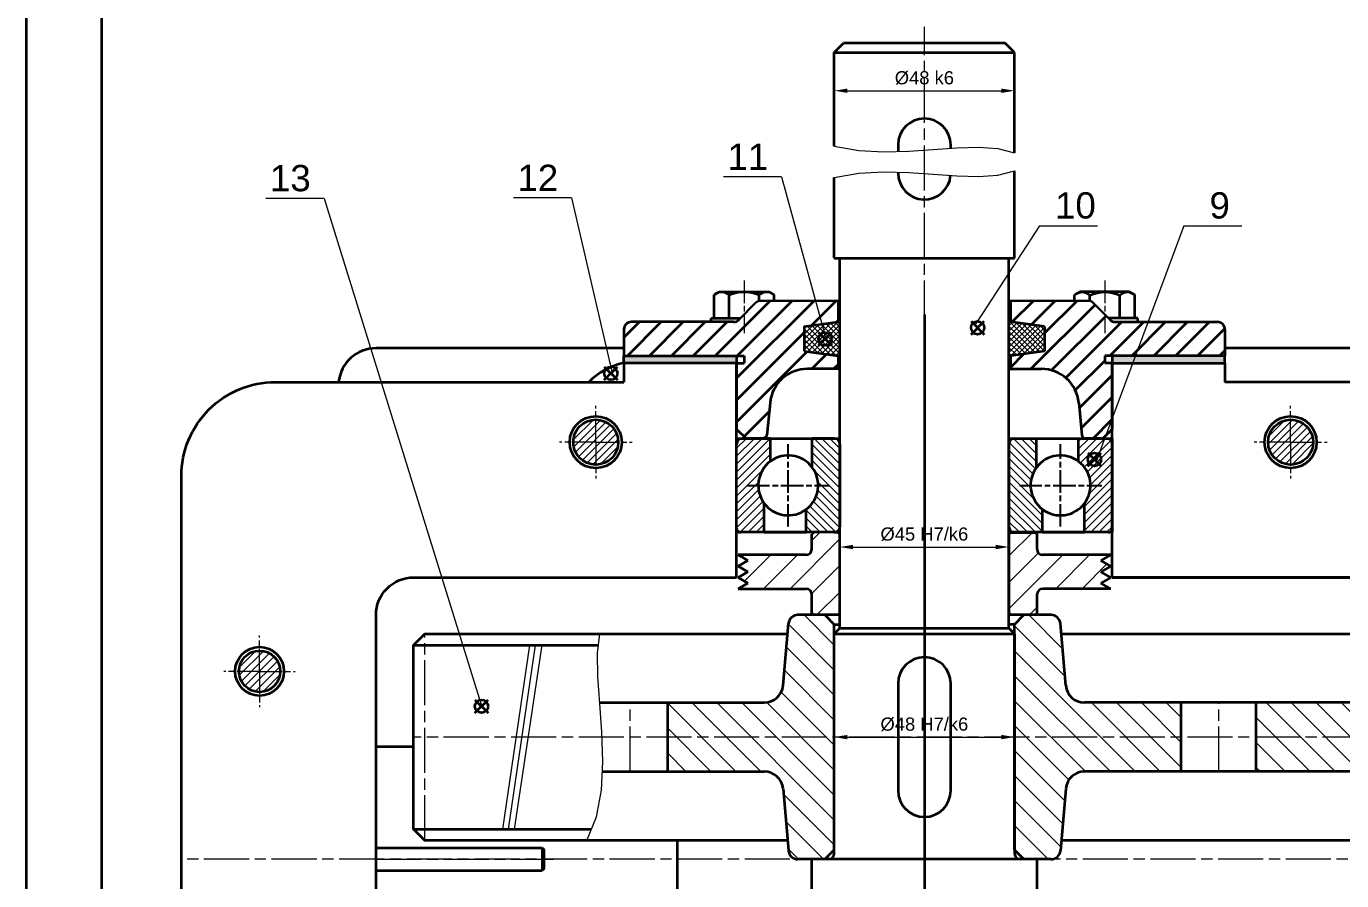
# Model space of a CAD drawing. Header units: millimetres. Extents: x 4028 to 8898, y 4975 to 5816.
# Drawn here: x 5296.8 to 5647.1, y 5160 to 5387.4 of the extents above; entities that cross this region are included whole.
import ezdxf

# ---------------------------------------------------------------- set-up
doc = ezdxf.new("R2010")
doc.units = ezdxf.units.MM
doc.linetypes.add('AM_ISO08W050', pattern=[18, 12, -1.5, 3, -1.5])
doc.linetypes.add('AM_ISO08W050x2', pattern=[9, 6, -0.75, 1.5, -0.75])
doc.layers.get('0').update_dxf_attribs({"lineweight": 35})
for name, color, linetype, lineweight in [('AM_0N', 7, 'Continuous', 35), ('AM_12', 7, 'Continuous', 35), ('AM_4', 3, 'Continuous', 13), ('AM_5', 3, 'Continuous', 13), ('AM_7', 4, 'AM_ISO08W050', 13), ('AM_7N', 4, 'AM_ISO08W050', 25), ('AM_8', 1, 'Continuous', 13), ('Dim', 2, 'Continuous', 9), ('net dam', 7, 'Continuous', 30)]:
    doc.layers.add(name, color=color, linetype=linetype, lineweight=lineweight)
doc.styles.get("Standard").update_dxf_attribs({"font": 'arial.ttf'})
doc.dimstyles.new('AM_ISO$0', dxfattribs={"dimtxt": 3.5, "dimasz": 3.5, "dimexe": 1, "dimexo": 1.25, "dimgap": 1.5, "dimtad": 1, "dimtoh": 1, "dimdsep": 46, "dimtxsty": 'Standard', "dimcen": 0, "dimclrd": 256, "dimclre": 256, "dimclrt": 2, "dimadec": 0, "dimazin": 2, "dimtp": 0.1, "dimtm": 0.1, "dimtfac": 0.71, "dimtmove": 1, "dimatfit": 3, "dimfxl": 1, "dimlwd": -1, "dimlwe": -1, "dimarcsym": 2})
pattern_1 = [(45, (-2106.6298, -1590.2821), (-1.0606602, 1.0606602), [])]
pattern_2 = [(135, (-2106.6298, -1590.2821), (-1.0606602, -1.0606602), [])]
pattern_3 = [(45, (-434.927, 115.7285), (-3.535534, 3.535534), [])]
pattern_4 = [(135, (0, 0), (-3.323402, -3.323402), [])]

# ---------------------------------------------------------------- blocks, each defined once
blk = doc.blocks.new('olan3')
at = {"layer": 'AM_8'}
h = blk.add_hatch(dxfattribs=at)
h.set_pattern_fill('_U', color=256, scale=1.5, angle=45, style=0, pattern_type=0)
h.set_pattern_definition(pattern_1)
edge = h.paths.add_edge_path()
edge.add_arc((-12.75, 11.5), 1, 90, 180)
edge.add_line((-13.75, 11.5), (-13.75, -11))
edge.add_arc((-12.25, -11), 1.5, 180, 270)
edge.add_line((-12.25, -12.5), (-4.785, -12.5))
edge.add_line((-4.785, -12.5), (-4.785, -6.38))
edge.add_arc((0, 0), 7.975, 143.1301, 233.1301, ccw=False)
edge.add_line((-6.38, 4.785), (-6.38, 12.5))
edge.add_line((-6.38, 12.5), (-12.75, 12.5))
h = blk.add_hatch(dxfattribs=at)
h.set_pattern_fill('_U', color=256, scale=1.5, angle=135, style=0, pattern_type=0)
h.set_pattern_definition(pattern_2)
edge = h.paths.add_edge_path()
edge.add_line((12.25, 12.5), (4.785, 12.5))
edge.add_line((4.785, 12.5), (4.785, 6.38))
edge.add_arc((0, 0), 7.975, -36.8699, 53.1301, ccw=False)
edge.add_line((6.38, -4.785), (6.38, -12.5))
edge.add_line((6.38, -12.5), (12.25, -12.5))
edge.add_arc((12.25, -11), 1.5, 270, 360)
edge.add_line((13.75, -11), (13.75, 11))
edge.add_arc((12.25, 11), 1.5, 0, 90)
h = blk.add_hatch(dxfattribs=at)
h.set_pattern_fill('_U', color=256, scale=1.5, angle=135, style=0, pattern_type=0)
h.set_pattern_definition(pattern_2)
edge = h.paths.add_edge_path()
edge.add_line((60.25, -12.5), (66.12, -12.5))
edge.add_line((66.12, -12.5), (66.12, -4.785))
edge.add_arc((72.5, 0), 7.975, 126.8699, 216.8699, ccw=False)
edge.add_line((67.715, 6.38), (67.715, 12.5))
edge.add_line((67.715, 12.5), (60.25, 12.5))
edge.add_arc((60.25, 11), 1.5, 90, 180)
edge.add_line((58.75, 11), (58.75, -11))
edge.add_arc((60.25, -11), 1.5, 180, 270)
h = blk.add_hatch(dxfattribs=at)
h.set_pattern_fill('_U', color=256, scale=1.5, angle=45, style=0, pattern_type=0)
h.set_pattern_definition(pattern_1)
edge = h.paths.add_edge_path()
edge.add_line((77.285, -6.38), (77.285, -12.5))
edge.add_line((77.285, -12.5), (84.75, -12.5))
edge.add_arc((84.75, -11), 1.5, 270, 360)
edge.add_line((86.25, -11), (86.25, 11.5))
edge.add_arc((85.25, 11.5), 1, 0, 90)
edge.add_line((85.25, 12.5), (78.88, 12.5))
edge.add_line((78.88, 12.5), (78.88, 4.785))
edge.add_arc((72.5, 0), 7.975, -53.1301, 36.8699, ccw=False)
at = {"layer": 'AM_0N'}
for p, q in [((-13.75, -11), (-13.75, 11.5)), ((-12.75, 12.5), (-6.38, 12.5)), ((4.785, 12.5), (-6.38, 12.5)), ((-6.38, 12.5), (-6.38, 4.785)), ((4.785, 12.5), (12.25, 12.5)), ((4.785, 12.5), (4.785, 6.38)), ((13.75, 12.5), (12.25, 12.5)), ((13.75, -11), (13.75, 11)), ((60.25, 12.5), (58.75, 12.5)), ((58.75, -11), (58.75, 11)), ((60.25, 12.5), (67.715, 12.5)), ((78.88, 12.5), (67.715, 12.5)), ((67.715, 12.5), (67.715, 6.38)), ((78.88, 12.5), (85.25, 12.5)), ((78.88, 12.5), (78.88, 4.785)), ((86.25, 11.5), (86.25, -11)), ((-4.785, -6.38), (-4.785, -12.5)), ((6.38, -4.785), (6.38, -12.5)), ((66.12, -4.785), (66.12, -12.5)), ((77.285, -12.5), (77.285, -6.38)), ((-4.785, -12.5), (-12.25, -12.5)), ((6.38, -12.5), (-4.785, -12.5)), ((12.25, -12.5), (6.38, -12.5)), ((13.75, -12.5), (12.25, -12.5)), ((60.25, -12.5), (58.75, -12.5)), ((60.25, -12.5), (66.12, -12.5)), ((77.285, -12.5), (66.12, -12.5)), ((77.285, -12.5), (84.75, -12.5))]:
    blk.add_line(p, q, dxfattribs=at)
for centre, radius, start, end in [((-12.75, 11.5), 1, 90, 180), ((12.25, 11), 1.5, 0, 90), ((60.25, 11), 1.5, 90, 180), ((85.25, 11.5), 1, 0, 90), ((0, 0), 7.975, 53.1301, 143.1301), ((72.5, 0), 7.975, 36.8699, 126.8699), ((0, 0), 7.975, 143.1301, 233.1301), ((0, 0), 7.975, 323.1301, 53.1301), ((72.5, 0), 7.975, 126.8699, 216.8699), ((72.5, 0), 7.975, 306.8699, 36.8699), ((0, 0), 7.975, 233.1301, 323.1301), ((72.5, 0), 7.975, 216.8699, 306.8699), ((-12.25, -11), 1.5, 180, 270), ((12.25, -11), 1.5, 270, 0), ((60.25, -11), 1.5, 180, 270), ((84.75, -11), 1.5, 270, 0)]:
    blk.add_arc(centre, radius, start, end, dxfattribs=at)
at = {"layer": 'AM_7N', "linetype": 'AM_ISO08W050x2'}
for p, q in [((0, 10.975), (0, -10.975)), ((72.5, 10.975), (72.5, -10.975)), ((10.975, 0), (-10.975, 0)), ((83.475, 0), (61.525, 0))]:
    blk.add_line(p, q, dxfattribs=at)
blk = doc.blocks.new('olan31')
h = blk.add_hatch()
h.set_pattern_fill('ANSI31', color=1, scale=1.3, angle=180, style=0)
h.set_pattern_definition([(225, (8079.136, 7635.1395), (2.9185832, -2.9185832), [])])
h.paths.add_polyline_path([(2483.66, 2326.46), (2492.35, 2326.46), (2503.98, 2326.46), (2503.98, 2325.46), (2503.18, 2325.46), (2503.18, 2320.8), (2520.18, 2320.8), (2520.18, 2326.46), (2511.18, 2327.71), (2511.18, 2334.21), (2520.18, 2335.46), (2520.18, 2338.96), (2512.03, 2338.96, -0.385314), (2502.08, 2347.96), (2501.27, 2356.56, 0.385314), (2500.28, 2357.46), (2495.68, 2357.46), (2494.89, 2356.66), (2493.18, 2352.08), (2493.18, 2337.46), (2495.18, 2337.46), (2495.18, 2335.46), (2487, 2335.46)])
h.paths.add_polyline_path([(2463.18, 2328.46, 0.414214), (2465.18, 2326.46), (2483.66, 2326.46), (2487, 2335.46), (2463.18, 2335.46)])
h.paths.add_polyline_path([(2499.18, 2320.86, 0.061347), (2499.67, 2320.8), (2503.18, 2320.8), (2503.18, 2325.46), (2499.18, 2325.46)])
h.paths.add_polyline_path([(2495.18, 2325.46), (2503.18, 2325.46), (2503.98, 2325.46), (2503.98, 2326.46), (2495.18, 2326.46)], flags=17)
h.paths.add_polyline_path([(2498.25, 2321.39, 0.135907), (2499.18, 2320.86), (2499.18, 2325.46), (2495.18, 2325.46), (2495.18, 2324.46)], flags=17)
h.paths.add_polyline_path([(2494.18, 2325.46), (2495.18, 2325.46), (2495.18, 2326.46), (2492.35, 2326.46, -0.198912), (2493.77, 2325.87)], flags=17)
h.paths.add_polyline_path([(2495.18, 2324.46), (2495.18, 2325.46), (2494.18, 2325.46)], flags=17)
h.paths.add_polyline_path([(2566.18, 2320.8), (2586.7, 2320.8, 0.198912), (2588.11, 2321.39), (2592.6, 2325.87, -0.198912), (2594.01, 2326.46), (2621.18, 2326.46, 0.414214), (2623.18, 2328.46), (2623.18, 2335.46), (2591.18, 2335.46), (2591.18, 2337.46), (2593.18, 2337.46), (2593.18, 2354.96), (2590.68, 2357.46), (2586.09, 2357.46, 0.388616), (2585.09, 2356.55), (2584.28, 2347.96, -0.385314), (2574.33, 2338.96), (2566.18, 2338.96), (2566.18, 2335.46), (2575.18, 2334.21), (2575.18, 2327.71), (2566.18, 2326.46)])
for p, q in [((2493.18, 2354.96), (2495.68, 2357.46)), ((2495.68, 2357.46), (2500.28, 2357.46)), ((2590.68, 2357.46), (2586.09, 2357.46)), ((2593.18, 2354.96), (2590.68, 2357.46)), ((2493.18, 2337.46), (2493.18, 2354.96)), ((2502.08, 2347.96), (2501.27, 2356.56)), ((2584.28, 2347.96), (2585.09, 2356.56)), ((2593.18, 2337.46), (2593.18, 2354.96)), ((2493.18, 2337.46), (2495.18, 2337.46)), ((2495.18, 2335.46), (2495.18, 2337.46)), ((2520.68, 2338.96), (2512.03, 2338.96)), ((2565.68, 2338.96), (2574.33, 2338.96)), ((2593.18, 2337.46), (2591.18, 2337.46)), ((2591.18, 2335.46), (2591.18, 2337.46)), ((2463.18, 2328.46), (2463.18, 2335.46)), ((2463.18, 2335.46), (2495.18, 2335.46)), ((2511.18, 2334.21), (2520.18, 2335.46)), ((2511.18, 2327.71), (2511.18, 2334.21)), ((2520.18, 2335.46), (2520.68, 2335.46)), ((2566.18, 2335.46), (2565.68, 2335.46)), ((2575.18, 2334.21), (2566.18, 2335.46)), ((2575.18, 2327.71), (2575.18, 2334.21)), ((2623.18, 2335.46), (2591.18, 2335.46)), ((2623.18, 2328.46), (2623.18, 2335.46)), ((2492.35, 2326.46), (2465.18, 2326.46)), ((2511.18, 2327.71), (2520.18, 2326.46)), ((2520.18, 2326.46), (2520.68, 2326.46)), ((2566.18, 2326.46), (2565.68, 2326.46)), ((2575.18, 2327.71), (2566.18, 2326.46)), ((2594.01, 2326.46), (2621.18, 2326.46))]:
    blk.add_line(p, q)
for centre, radius, start, end in [((2500.28, 2356.46), 1, 5.7106, 90), ((2586.09, 2356.46), 1, 90, 174.2894), ((2512.03, 2348.96), 10, 185.7106, 270), ((2574.33, 2348.96), 10, 270, 354.2894), ((2465.18, 2328.46), 2, 180, 270), ((2492.35, 2324.46), 2, 45, 90), ((2594.01, 2324.46), 2, 90, 135), ((2621.18, 2328.46), 2, 270, 0)]:
    blk.add_arc(centre, radius, start, end)
at = {"layer": 'net dam'}
for p, q in [((2520.18, 2335.46), (2520.18, 2338.96)), ((2566.18, 2335.46), (2566.18, 2338.96)), ((2493.77, 2325.87), (2498.25, 2321.39)), ((2520.18, 2320.8), (2520.18, 2326.46)), ((2566.18, 2320.8), (2566.18, 2326.46)), ((2592.6, 2325.87), (2588.11, 2321.39)), ((2499.67, 2320.8), (2520.68, 2320.8)), ((2586.7, 2320.8), (2565.68, 2320.8))]:
    blk.add_line(p, q, dxfattribs=at)
for centre, start, end in [((2499.67, 2322.8), 225, 270), ((2586.7, 2322.8), 270, 315)]:
    blk.add_arc(centre, 2, start, end, dxfattribs=at)
blk = doc.blocks.new('truc3')
for p, q in [((1278.48, 2434.62), (1278.48, 2533.12)), ((1278.48, 2533.12), (1323.48, 2533.12)), ((1323.48, 2434.62), (1323.48, 2533.12)), ((1300.98, 2518.12), (1300.98, 2258.12)), ((1278.48, 2434.62), (1276.98, 2433.12)), ((1278.48, 2434.62), (1323.48, 2434.62)), ((1323.48, 2434.62), (1324.98, 2433.12)), ((1276.98, 2374.62), (1276.98, 2433.12)), ((1276.98, 2433.12), (1324.98, 2433.12)), ((1324.98, 2433.12), (1324.98, 2374.62)), ((1270.98, 2363.12), (1270.98, 2373.12)), ((1330.98, 2373.12), (1270.98, 2373.12)), ((1330.98, 2363.12), (1330.98, 2373.12)), ((1270.98, 2363.12), (1330.98, 2363.12)), ((1278.48, 2318.12), (1278.48, 2363.12)), ((1278.48, 2363.12), (1323.48, 2363.12)), ((1323.48, 2318.12), (1323.48, 2363.12)), ((1273.48, 2308.12), (1273.48, 2318.12)), ((1273.48, 2318.12), (1328.48, 2318.12)), ((1278.48, 2318.12), (1323.48, 2318.12)), ((1328.48, 2308.12), (1328.48, 2318.12)), ((1273.48, 2308.12), (1328.48, 2308.12)), ((1278.48, 2263.12), (1278.48, 2308.12)), ((1278.48, 2308.12), (1323.48, 2308.12)), ((1323.48, 2263.12), (1323.48, 2308.12)), ((1278.48, 2262.62), (1278.48, 2263.12)), ((1278.48, 2262.62), (1323.48, 2262.62)), ((1278.48, 2262.62), (1279.98, 2261.12)), ((1323.48, 2262.62), (1321.98, 2261.12)), ((1323.48, 2262.62), (1323.48, 2263.12)), ((1279.98, 2261.12), (1321.98, 2261.12))]:
    blk.add_line(p, q)
for points in [[(1293.98, 2419.87), (1293.98, 2412.87)], [(1307.98, 2412.87), (1307.98, 2419.87)], [(1293.98, 2412.87), (1293.98, 2391.37)], [(1307.98, 2391.37), (1307.98, 2412.87)]]:
    blk.add_lwpolyline(points)
for centre, radius, start, end in [((1300.98, 2419.87), 7, 0, 180), ((1300.98, 2391.37), 7, 180, 0), ((1275.48, 2374.62), 1.5, 270, 0), ((1326.48, 2374.62), 1.5, 180, 270)]:
    blk.add_arc(centre, radius, start, end)
blk = doc.blocks.new('bac1')
at = {"layer": 'AM_8'}
h = blk.add_hatch(dxfattribs=at)
h.set_pattern_fill('_U', color=256, scale=5, angle=45, style=0, pattern_type=0)
h.set_pattern_definition(pattern_3)
edge = h.paths.add_edge_path()
edge.add_line((1188.64, 2575.85), (1185.44, 2575.85))
edge.add_line((1185.44, 2575.85), (1184.94, 2575.35))
edge.add_line((1184.94, 2575.35), (1184.94, 2571.35))
edge.add_arc((1183.44, 2571.35), 1.5, -90, 0, ccw=False)
edge.add_line((1183.44, 2569.85), (1165.34, 2569.85))
edge.add_line((1165.34, 2569.85), (1167.94, 2568.35))
edge.add_line((1167.94, 2568.35), (1165.34, 2566.85))
edge.add_line((1165.34, 2566.85), (1167.94, 2565.35))
edge.add_line((1167.94, 2565.35), (1165.34, 2563.85))
edge.add_line((1165.34, 2563.85), (1167.94, 2562.35))
edge.add_line((1167.94, 2562.35), (1165.34, 2560.85))
edge.add_line((1165.34, 2560.85), (1183.44, 2560.85))
edge.add_arc((1183.44, 2559.35), 1.5, 0, 90, ccw=False)
edge.add_line((1184.94, 2559.35), (1184.94, 2554.35))
edge.add_line((1184.94, 2554.35), (1185.43, 2553.85))
edge.add_line((1185.43, 2553.85), (1188.72, 2553.85))
edge.add_line((1188.72, 2553.85), (1192, 2553.86))
edge.add_line((1192, 2553.86), (1192.44, 2554.36))
edge.add_line((1192.44, 2554.36), (1192.44, 2575.85))
edge.add_line((1192.44, 2575.85), (1188.64, 2575.85))
h = blk.add_hatch(dxfattribs=at)
h.set_pattern_fill('_U', color=256, scale=5, angle=45, style=0, pattern_type=0)
h.set_pattern_definition(pattern_3)
edge = h.paths.add_edge_path()
edge.add_line((1238, 2553.85), (1241.25, 2553.85))
edge.add_line((1241.25, 2553.85), (1244.51, 2553.85))
edge.add_line((1244.51, 2553.85), (1244.94, 2554.35))
edge.add_line((1244.94, 2554.35), (1244.94, 2559.35))
edge.add_arc((1246.5, 2559.29), 1.56, 90.8951, 177.8385, ccw=False)
edge.add_line((1246.47, 2560.85), (1264.54, 2560.85))
edge.add_line((1264.54, 2560.85), (1261.94, 2562.35))
edge.add_line((1261.94, 2562.35), (1264.54, 2563.85))
edge.add_line((1264.54, 2563.85), (1261.94, 2565.35))
edge.add_line((1261.94, 2565.35), (1264.54, 2566.85))
edge.add_line((1264.54, 2566.85), (1261.94, 2568.35))
edge.add_line((1261.94, 2568.35), (1264.54, 2569.85))
edge.add_line((1264.54, 2569.85), (1246.42, 2569.85))
edge.add_arc((1246.42, 2571.35), 1.5, 180, 270, ccw=False)
edge.add_line((1244.92, 2571.35), (1244.92, 2575.35))
edge.add_line((1244.92, 2575.35), (1244.42, 2575.85))
edge.add_line((1244.42, 2575.85), (1241.15, 2575.85))
edge.add_line((1241.15, 2575.85), (1237.88, 2575.85))
edge.add_line((1237.88, 2575.85), (1237.44, 2575.35))
edge.add_line((1237.44, 2575.35), (1237.44, 2554.35))
edge.add_line((1237.44, 2554.35), (1238, 2553.85))
for p, q in [((1185.44, 2575.85), (1184.94, 2575.35)), ((1184.94, 2571.35), (1184.94, 2575.35)), ((1191.85, 2575.86), (1185.44, 2575.85)), ((1191.85, 2575.86), (1192.35, 2575.36)), ((1192.44, 2574.84), (1192.44, 2575.36)), ((1192.44, 2554.36), (1192.44, 2574.84)), ((1237.88, 2575.85), (1237.44, 2575.35)), ((1237.44, 2575.35), (1237.88, 2575.85)), ((1237.44, 2554.35), (1237.44, 2575.35)), ((1237.44, 2575.35), (1237.44, 2554.35)), ((1244.42, 2575.85), (1237.88, 2575.85)), ((1237.88, 2575.85), (1244.42, 2575.85)), ((1244.42, 2575.85), (1244.92, 2575.35)), ((1244.42, 2575.85), (1244.92, 2575.35)), ((1244.92, 2571.35), (1244.92, 2575.35)), ((1183.44, 2569.85), (1165.34, 2569.85)), ((1165.34, 2569.85), (1167.94, 2568.35)), ((1165.34, 2566.85), (1167.94, 2568.35)), ((1264.54, 2569.85), (1246.42, 2569.85)), ((1264.54, 2569.85), (1261.94, 2568.35)), ((1264.54, 2566.85), (1261.94, 2568.35)), ((1165.34, 2566.85), (1167.94, 2565.35)), ((1165.34, 2563.85), (1167.94, 2565.35)), ((1165.34, 2563.85), (1167.94, 2562.35)), ((1264.54, 2566.85), (1261.94, 2565.35)), ((1264.54, 2563.85), (1261.94, 2565.35)), ((1264.54, 2563.85), (1261.94, 2562.35)), ((1165.34, 2560.85), (1167.94, 2562.35)), ((1165.34, 2560.85), (1183.44, 2560.85)), ((1264.54, 2560.85), (1246.47, 2560.85)), ((1264.54, 2560.85), (1261.94, 2562.35)), ((1184.94, 2554.35), (1184.94, 2559.35)), ((1244.94, 2554.35), (1244.94, 2559.35)), ((1184.94, 2554.35), (1185.44, 2553.85)), ((1192, 2553.86), (1185.44, 2553.85)), ((1192.44, 2554.36), (1192, 2553.86)), ((1238, 2553.85), (1237.44, 2554.35)), ((1244.51, 2553.85), (1238, 2553.85)), ((1244.94, 2554.35), (1244.51, 2553.85))]:
    blk.add_line(p, q)
for centre, radius, start, end in [((1183.44, 2571.35), 1.5, 270, 0), ((1246.42, 2571.35), 1.5, 180, 270), ((1183.44, 2559.35), 1.5, 0, 90), ((1246.5, 2559.29), 1.56, 90.8951, 177.8385)]:
    blk.add_arc(centre, radius, start, end)
blk = doc.blocks.new('capnhanh12')
at = {"layer": 'AM_8'}
h = blk.add_hatch(dxfattribs=at)
h.set_pattern_fill('_U', color=256, scale=4.7, angle=135, style=0, pattern_type=0)
h.set_pattern_definition(pattern_4)
edge = h.paths.add_edge_path()
edge.add_arc((1616.16, 2375.62), 2.5, 185, 270)
edge.add_line((1616.16, 2373.12), (1623.37, 2373.12))
edge.add_line((1623.37, 2373.12), (1625.87, 2375.62))
edge.add_line((1625.87, 2375.62), (1625.87, 2435.62))
edge.add_line((1625.87, 2435.62), (1623.37, 2438.12))
edge.add_line((1623.37, 2438.12), (1613.87, 2438.12))
edge.add_line((1613.87, 2438.12), (1612.22, 2419.35))
edge.add_arc((1607.24, 2419.79), 5, 270, 355, ccw=False)
edge.add_line((1607.24, 2414.79), (1581.52, 2414.79))
edge.add_line((1581.52, 2414.79), (1581.52, 2396.46))
edge.add_line((1581.52, 2396.46), (1607.24, 2396.46))
edge.add_arc((1607.24, 2391.46), 5, 5, 90, ccw=False)
edge.add_line((1612.22, 2391.89), (1613.67, 2375.4))
h = blk.add_hatch(dxfattribs=at)
h.set_pattern_fill('_U', color=256, scale=4.7, angle=135, style=0, pattern_type=0)
h.set_pattern_definition(pattern_4)
edge = h.paths.add_edge_path()
edge.add_line((1687.51, 2419.35), (1685.87, 2438.12))
edge.add_line((1685.87, 2438.12), (1676.37, 2438.12))
edge.add_line((1676.37, 2438.12), (1673.87, 2435.62))
edge.add_line((1673.87, 2435.62), (1673.87, 2375.62))
edge.add_line((1673.87, 2375.62), (1676.37, 2373.12))
edge.add_line((1676.37, 2373.12), (1685.87, 2373.12))
edge.add_line((1685.87, 2373.12), (1687.51, 2391.89))
edge.add_arc((1692.49, 2391.46), 5, 450, 535, ccw=False)
edge.add_line((1692.49, 2396.46), (1718.21, 2396.46))
edge.add_line((1718.21, 2396.46), (1718.21, 2414.79))
edge.add_line((1718.21, 2414.79), (1692.49, 2414.79))
edge.add_arc((1692.49, 2419.79), 5, 185, 270, ccw=False)
h = blk.add_hatch(dxfattribs=at)
h.set_pattern_fill('_U', color=256, scale=4.7, angle=135, style=0, pattern_type=0)
h.set_pattern_definition(pattern_4)
edge = h.paths.add_edge_path()
edge.add_line((1768.91, 2391.89), (1770.12, 2378.12))
edge.add_line((1770.12, 2378.12), (1779.12, 2378.12))
edge.add_line((1779.12, 2378.12), (1779.12, 2433.12))
edge.add_line((1779.12, 2433.12), (1770.12, 2433.12))
edge.add_line((1770.12, 2433.12), (1768.91, 2419.35))
edge.add_arc((1763.93, 2419.79), 5, 270, 355, ccw=False)
edge.add_line((1763.93, 2414.79), (1738.21, 2414.79))
edge.add_line((1738.21, 2414.79), (1738.21, 2396.46))
edge.add_line((1738.21, 2396.46), (1763.93, 2396.46))
edge.add_arc((1763.93, 2391.46), 5, 365, 450, ccw=False)
for p, q in [((1627.37, 2438.12), (1616.16, 2438.12)), ((1625.87, 2435.62), (1623.37, 2438.12)), ((1683.58, 2438.12), (1672.37, 2438.12)), ((1673.87, 2435.62), (1676.37, 2438.12)), ((1612.22, 2419.35), (1613.67, 2435.84)), ((1625.87, 2375.61), (1625.87, 2435.62)), ((1625.87, 2435.62), (1627.37, 2435.62)), ((1673.87, 2435.62), (1672.37, 2435.62)), ((1673.87, 2375.62), (1673.87, 2435.62)), ((1687.51, 2419.35), (1686.07, 2435.84)), ((1513.87, 2430.12), (1563.09, 2430.12)), ((1563.43, 2414.79), (1607.24, 2414.79)), ((1581.52, 2396.46), (1581.52, 2414.79)), ((1763.93, 2414.79), (1692.49, 2414.79)), ((1718.21, 2396.46), (1718.21, 2414.79)), ((1738.21, 2396.46), (1738.21, 2414.79)), ((1564.15, 2396.46), (1607.24, 2396.46)), ((1763.93, 2396.46), (1692.49, 2396.46)), ((1612.22, 2391.89), (1613.67, 2375.4)), ((1687.51, 2391.89), (1686.07, 2375.4)), ((1513.87, 2381.12), (1561.22, 2381.12)), ((1625.87, 2375.62), (1623.37, 2373.12)), ((1673.87, 2375.62), (1676.37, 2373.12)), ((1683.58, 2373.12), (1616.16, 2373.12))]:
    blk.add_line(p, q)
for points in [[(1613.43, 2378.12), (1516.87, 2378.12), (1513.87, 2381.12), (1513.87, 2430.12), (1516.87, 2433.12), (1613.43, 2433.12)], [(1686.3, 2433.12), (1779.87, 2433.12)], [(1779.87, 2378.12), (1686.3, 2378.12)]]:
    blk.add_lwpolyline(points)
for centre, radius, start, end in [((1616.16, 2435.62), 2.5, 90, 175), ((1683.58, 2435.62), 2.5, 5, 90), ((1607.24, 2419.79), 5, 270, 355), ((1692.49, 2419.79), 5, 185, 270), ((1607.24, 2391.46), 5, 5, 90), ((1692.49, 2391.46), 5, 90, 175), ((1616.16, 2375.62), 2.5, 185, 270), ((1683.58, 2375.62), 2.5, 270, 355)]:
    blk.add_arc(centre, radius, start, end)
at = {"layer": 'AM_4'}
for p, q in [((1544.76, 2430.12), (1537.54, 2381.12)), ((1546.28, 2430.12), (1539.07, 2381.12)), ((1547.98, 2430.12), (1540.65, 2381.12))]:
    blk.add_line(p, q, dxfattribs=at)
blk.add_lwpolyline([(1559.96, 2378.12), (1562.59, 2384.39), (1563.92, 2391.5), (1564.28, 2399.12), (1564.01, 2406.92), (1563.45, 2414.56), (1562.94, 2421.69), (1562.83, 2427.99), (1563.45, 2433.12)], dxfattribs=at)
at = {"layer": 'AM_7'}
for p, q in [((1649.87, 2373.12), (1649.87, 2438.12)), ((1516.87, 2378.12), (1516.87, 2433.12)), ((1571.52, 2396.46), (1571.52, 2414.79)), ((1728.21, 2396.46), (1728.21, 2414.79)), ((1785.87, 2405.62), (1513.87, 2405.62))]:
    blk.add_line(p, q, dxfattribs=at)
blk = doc.blocks.new('daubulong10123214')
for p, q in [((1543.84, 2565.53), (1542.43, 2564.71)), ((1542.43, 2558.53), (1542.43, 2564.71)), ((1543.84, 2565.53), (1557.02, 2565.53)), ((1543.84, 2565.53), (1557.02, 2565.53)), ((1546.43, 2558.53), (1546.43, 2564.67)), ((1554.43, 2563.12), (1554.43, 2564.67)), ((1557.02, 2565.53), (1558.43, 2564.71)), ((1558.43, 2563.18), (1558.43, 2564.71)), ((1558.43, 2563.18), (1558.43, 2564.71)), ((1541.63, 2558.53), (1549.43, 2558.53)), ((1541.63, 2557.53), (1541.63, 2558.53)), ((1547.6, 2557.53), (1541.63, 2557.53)), ((1542.43, 2558.53), (1549.43, 2558.53))]:
    blk.add_line(p, q)
for centre, radius, start, end in [((1544.43, 2562.76), 2.76, 43.5679, 136.4321), ((1550.43, 2555.77), 9.75, 65.7907, 114.2093), ((1556.43, 2562.76), 2.76, 43.5679, 136.4321)]:
    blk.add_arc(centre, radius, start, end)
at = {"layer": 'AM_7', "linetype": 'AM_ISO08W050x2'}
blk.add_line((1550.43, 2568.53), (1550.43, 2554.53), dxfattribs=at)
blk = doc.blocks.new('*S79')
at = {"layer": 'AM_12', "color": 4}
for p, q in [((1693.41, 2587.77), (1696.91, 2591.27)), ((1693.41, 2591.27), (1696.91, 2587.77))]:
    blk.add_line(p, q, dxfattribs=at)
blk.add_circle((1695.16, 2589.52), 1.75, dxfattribs=at)
blk = doc.blocks.new('*S80')
at = {"layer": 'AM_12', "color": 4}
for p, q in [((1662.29, 2622.82), (1665.79, 2626.32)), ((1662.29, 2626.32), (1665.79, 2622.82))]:
    blk.add_line(p, q, dxfattribs=at)
blk.add_circle((1664.04, 2624.57), 1.75, dxfattribs=at)
blk = doc.blocks.new('*S81')
at = {"layer": 'AM_12', "color": 4}
for p, q in [((1621.7, 2614.34), (1625.2, 2617.84)), ((1621.7, 2617.84), (1625.2, 2614.34))]:
    blk.add_line(p, q, dxfattribs=at)
blk.add_circle((1623.45, 2616.09), 1.75, dxfattribs=at)
blk = doc.blocks.new('*S82')
at = {"layer": 'AM_12', "color": 4}
for p, q in [((1564.65, 2610.7), (1568.15, 2614.2)), ((1564.65, 2614.2), (1568.15, 2610.7))]:
    blk.add_line(p, q, dxfattribs=at)
blk.add_circle((1566.4, 2612.45), 1.75, dxfattribs=at)
blk = doc.blocks.new('*S83')
at = {"layer": 'AM_12', "color": 4}
for p, q in [((1530.2, 2522.08), (1533.7, 2525.58)), ((1530.2, 2525.58), (1533.7, 2522.08))]:
    blk.add_line(p, q, dxfattribs=at)
blk.add_circle((1531.95, 2523.83), 1.75, dxfattribs=at)
blk = doc.blocks.new('*S115')
at = {"layer": 'AM_5'}
for q in [(1696.95, 2592.64), (1734.39, 2651.72)]:
    blk.add_line((1718.9, 2651.72), q, dxfattribs=at)
at = {"layer": 'AM_5', "linetype": 'Continuous'}
blk.add_line((1696.95, 2592.64), (1695.73, 2589.36), dxfattribs=at)
at = {"layer": 'AM_5', "color": 30, "insert": (1728.48, 2653.55), "char_height": 7, "attachment_point": 8}
blk.add_mtext('9', dxfattribs=at)
blk = doc.blocks.new('*S116')
at = {"layer": 'AM_5'}
for q in [(1665.32, 2628.36), (1695.97, 2651.72)]:
    blk.add_line((1680.49, 2651.72), q, dxfattribs=at)
at = {"layer": 'AM_5', "linetype": 'Continuous'}
blk.add_line((1665.32, 2628.36), (1663.42, 2625.42), dxfattribs=at)
at = {"layer": 'AM_5', "color": 30, "insert": (1690.07, 2653.55), "char_height": 7, "attachment_point": 8}
blk.add_mtext('10', dxfattribs=at)
blk = doc.blocks.new('*S117')
at = {"layer": 'AM_5'}
for q in [(1596.34, 2659.28), (1622.83, 2619.2)]:
    blk.add_line((1611.82, 2659.28), q, dxfattribs=at)
at = {"layer": 'AM_5', "linetype": 'Continuous'}
blk.add_line((1622.83, 2619.2), (1623.75, 2615.83), dxfattribs=at)
at = {"layer": 'AM_5', "color": 30, "insert": (1602.86, 2661.12), "char_height": 7, "attachment_point": 8}
blk.add_mtext('11', dxfattribs=at)
blk = doc.blocks.new('*S118')
at = {"layer": 'AM_5'}
for q in [(1540.43, 2659.14), (1565.95, 2615.96)]:
    blk.add_line((1555.91, 2659.14), q, dxfattribs=at)
at = {"layer": 'AM_5', "linetype": 'Continuous'}
blk.add_line((1565.95, 2615.96), (1566.75, 2612.55), dxfattribs=at)
at = {"layer": 'AM_5', "color": 30, "insert": (1546.94, 2660.97), "char_height": 7, "attachment_point": 8}
blk.add_mtext('12', dxfattribs=at)
blk = doc.blocks.new('*S119')
at = {"layer": 'AM_5'}
for q in [(1474.54, 2658.98), (1530.91, 2527.4)]:
    blk.add_line((1490.02, 2658.98), q, dxfattribs=at)
at = {"layer": 'AM_5', "linetype": 'Continuous'}
blk.add_line((1530.91, 2527.4), (1531.95, 2524.06), dxfattribs=at)
at = {"layer": 'AM_5', "color": 30, "insert": (1481.06, 2660.81), "char_height": 7, "attachment_point": 8}
blk.add_mtext('13', dxfattribs=at)
blk = doc.blocks.new('*D153')
at = {"layer": 'Defpoints', "color": 0, "transparency": 16777216}
for p in [(5511.95, 5380.41), (5559.95, 5380.41), (5559.95, 5370.22)]:
    blk.add_point(p, dxfattribs=at)
at = {"layer": 'Dim', "linetype": 'ByBlock', "transparency": 16777216}
for p, q in [((5511.95, 5379.16), (5511.95, 5369.22)), ((5559.95, 5379.16), (5559.95, 5369.22)), ((5515.45, 5370.22), (5556.45, 5370.22))]:
    blk.add_line(p, q, dxfattribs=at)
at = {"layer": 'Dim', "transparency": 16777216}
for points in [[(5515.45, 5370.8), (5515.45, 5369.64), (5511.95, 5370.22)], [(5556.45, 5370.8), (5556.45, 5369.64), (5559.95, 5370.22)]]:
    blk.add_solid(points, dxfattribs=at)
at = {"layer": 'Dim', "color": 2, "transparency": 16777216, "insert": (5535.95, 5373.61), "char_height": 3.5, "attachment_point": 5}
blk.add_mtext('%%c48{}{\\C2; k6}', dxfattribs=at)
blk = doc.blocks.new('*D155')
at = {"layer": 'Defpoints', "color": 0, "transparency": 16777216}
for p in [(5511.95, 5198.18), (5559.95, 5198.18), (5559.95, 5198.18)]:
    blk.add_point(p, dxfattribs=at)
at = {"layer": 'Dim', "linetype": 'ByBlock', "transparency": 16777216}
for p, q in [((5511.95, 5199.43), (5511.95, 5199.18)), ((5515.45, 5198.18), (5556.45, 5198.18)), ((5559.95, 5199.43), (5559.95, 5199.18))]:
    blk.add_line(p, q, dxfattribs=at)
at = {"layer": 'Dim', "transparency": 16777216}
for points in [[(5515.45, 5198.76), (5515.45, 5197.6), (5511.95, 5198.18)], [(5556.45, 5198.76), (5556.45, 5197.6), (5559.95, 5198.18)]]:
    blk.add_solid(points, dxfattribs=at)
at = {"layer": 'Dim', "color": 2, "transparency": 16777216, "insert": (5535.95, 5201.57), "char_height": 3.5, "attachment_point": 5}
blk.add_mtext('%%c48{}{\\C2; H7/k6}', dxfattribs=at)
blk = doc.blocks.new('*D167')
at = {"layer": 'Defpoints', "color": 0, "transparency": 16777216}
for p in [(5558.45, 5248.77), (5513.45, 5241.43), (5558.45, 5241.68)]:
    blk.add_point(p, dxfattribs=at)
at = {"layer": 'Dim', "linetype": 'ByBlock', "transparency": 16777216}
for p, q in [((5513.45, 5242.68), (5513.45, 5249.77)), ((5558.45, 5242.93), (5558.45, 5249.77)), ((5516.95, 5248.77), (5554.95, 5248.77))]:
    blk.add_line(p, q, dxfattribs=at)
at = {"layer": 'Dim', "transparency": 16777216}
for points in [[(5516.95, 5249.36), (5516.95, 5248.19), (5513.45, 5248.77)], [(5554.95, 5249.36), (5554.95, 5248.19), (5558.45, 5248.77)]]:
    blk.add_solid(points, dxfattribs=at)
at = {"layer": 'Dim', "color": 2, "transparency": 16777216, "insert": (5535.95, 5252.16), "char_height": 3.5, "attachment_point": 5}
blk.add_mtext('%%c45{}{\\C2; H7/k6}', dxfattribs=at)

msp = doc.modelspace()

# ---------------------------------------------------------------- hatches: boundary and pattern name
for points in [[(5485.954, 5299.681), (5455.954, 5299.681), (5455.954, 5297.681), (5485.954, 5297.681)], [(5615.954, 5299.681), (5585.954, 5299.681), (5585.954, 5297.681), (5615.954, 5297.681)]]:
    msp.add_hatch(color=1).paths.add_polyline_path(points)
at = {"layer": 'AM_8'}
h = msp.add_hatch(dxfattribs=at)
h.set_pattern_fill('_U', color=256, angle=45, style=0, double=1, pattern_type=0)
h.set_pattern_definition([(45, (3886.0873, 2798.0584), (-0.70710678, 0.70710678), []), (135, (3886.0873, 2798.0584), (-0.70710678, -0.70710678), [])])
h.paths.add_polyline_path([(5503.954, 5300.931), (5512.954, 5299.681), (5513.454, 5299.681), (5513.454, 5308.681), (5512.954, 5308.681), (5503.954, 5307.431)])
h = msp.add_hatch(dxfattribs=at)
h.set_pattern_fill('_U', color=256, angle=45, style=0, double=1, pattern_type=0)
h.set_pattern_definition([(45, (3886.0873, 2798.0584), (-0.70710678, 0.70710678), []), (135, (3886.0873, 2798.0584), (-0.70710678, -0.70710678), [])])
h.paths.add_polyline_path([(5558.454, 5308.681), (5558.454, 5299.681), (5558.954, 5299.681), (5567.954, 5300.931), (5567.954, 5307.431), (5558.954, 5308.681)])
h = msp.add_hatch(dxfattribs=at)
h.set_pattern_fill('_U', color=256, scale=1.384615, angle=45, style=0, pattern_type=0)
h.set_pattern_definition([(45, (4010.4232, 2983.6448), (-0.9790709, 0.9790709), [])])
edge = h.paths.add_edge_path()
edge.add_arc((5448.454, 5276.681), 6, 138.00488, 348.54084, ccw=False)
edge.add_arc((5448.454, 5276.681), 6, 348.54084, 498.00488, ccw=False)
h = msp.add_hatch(dxfattribs=at)
h.set_pattern_fill('_U', color=256, scale=1.384615, angle=45, style=0, pattern_type=0)
h.set_pattern_definition([(45, (4047.7309, 2983.6448), (-0.9790709, 0.9790709), [])])
edge = h.paths.add_edge_path()
edge.add_arc((5633.454, 5276.681), 6, 122.18003, 348.54084, ccw=False)
edge.add_arc((5633.454, 5276.681), 6, 348.54084, 482.18003, ccw=False)
h = msp.add_hatch(dxfattribs=at)
h.set_pattern_fill('_U', color=256, scale=1.5, angle=45, style=0, pattern_type=0)
h.set_pattern_definition([(45, (3886.0873, 2792.5584), (-1.0606602, 1.0606602), [])])
edge = h.paths.add_edge_path()
edge.add_arc((5358.954, 5215.681), 5.5, 371.45916, 580.17127)
edge.add_arc((5358.954, 5215.681), 5.5, 220.17127, 371.45916)

# ---------------------------------------------------------------- linework, layer by layer
for p, q in [((5511.954, 5380.408), (5514.454, 5382.908)), ((5557.454, 5382.908), (5514.454, 5382.908)), ((5559.954, 5380.408), (5557.454, 5382.908)), ((5511.954, 5355.481), (5511.954, 5380.408)), ((5511.954, 5380.408), (5559.954, 5380.408)), ((5559.954, 5353.728), (5559.954, 5380.408)), ((5559.954, 5325.681), (5559.954, 5348.897)), ((5511.954, 5325.681), (5511.954, 5347.144)), ((5511.954, 5325.681), (5559.954, 5325.681)), ((5455.954, 5301.681), (5389.954, 5301.681)), ((5650.954, 5301.681), (5615.954, 5301.681)), ((5485.954, 5297.681), (5455.954, 5297.681)), ((5455.954, 5297.681), (5455.954, 5292.681)), ((5485.954, 5240.681), (5485.954, 5297.681)), ((5585.954, 5240.681), (5585.954, 5297.681)), ((5585.954, 5297.681), (5615.954, 5297.681)), ((5615.954, 5297.681), (5615.954, 5292.681)), ((5650.954, 5292.681), (5615.954, 5292.681)), ((5389.954, 5195.681), (5399.954, 5195.681)), ((5470.106, 5170.701), (5470.106, 5140.681)), ((5389.954, 5168.681), (5434.221, 5168.681)), ((5434.221, 5168.681), (5434.721, 5168.181)), ((5434.221, 5168.681), (5434.221, 5162.681)), ((5434.721, 5163.181), (5434.721, 5168.181)), ((5389.954, 5162.681), (5434.221, 5162.681)), ((5434.721, 5163.181), (5434.221, 5162.681))]:
    msp.add_line(p, q)
for points in [[(5296.848, 4974.94), (6485.848, 4974.94), (6485.848, 5815.94), (5296.848, 5815.94)], [(5316.848, 4979.94), (6480.848, 4979.94), (6480.848, 5810.94), (5316.848, 5810.94)], [(5485.954, 5297.681), (5455.954, 5297.681), (5455.954, 5299.681), (5485.954, 5299.681)], [(5585.954, 5297.681), (5615.954, 5297.681), (5615.954, 5299.681), (5585.954, 5299.681)]]:
    msp.add_lwpolyline(points, close=True)
for points in [[(5528.954, 5355.808), (5528.954, 5354.083)], [(5542.954, 5354.902), (5542.954, 5355.808)], [(5528.954, 5348.542), (5528.954, 5348.281)], [(5513.454, 5252.681), (5485.954, 5252.681), (5485.954, 5277.681), (5513.454, 5277.681)], [(5558.454, 5277.681), (5585.954, 5277.681), (5585.954, 5252.681), (5558.454, 5252.681)], [(5585.954, 5240.681), (5680.954, 5240.681)], [(5680.954, 5240.681), (5585.954, 5240.681)]]:
    msp.add_lwpolyline(points)
for points in [[(5455.954, 5038.681), (5363.154, 5038.681, -0.4142136), (5338.154, 5063.681), (5338.154, 5267.681, -0.4142136), (5363.154, 5292.681), (5455.954, 5292.681)], [(5485.954, 5090.681), (5399.954, 5090.681, -0.4142136), (5389.954, 5100.681), (5389.954, 5230.681, -0.4142136), (5399.954, 5240.681), (5485.954, 5240.681)]]:
    msp.add_lwpolyline(points, format="xyb")
for centre, radius in [((5448.454, 5276.681), 6.923), ((5448.454, 5276.681), 6), ((5633.454, 5276.681), 6.923), ((5633.454, 5276.681), 6), ((5358.954, 5215.681), 6.5), ((5358.954, 5215.681), 5.5)]:
    msp.add_circle(centre, radius)
for centre, radius, start, end in [((5535.954, 5355.808), 7, 0, 180), ((5535.954, 5348.281), 7, 180, 355.4424), ((5389.954, 5291.681), 10, 90, 174.26083), ((5460.014, 5279.107), 19.095, 102.276, 134.69407)]:
    msp.add_arc(centre, radius, start, end)
at = {"layer": 'AM_4'}
for points in [[(5511.954, 5355.481), (5518.46, 5354.339), (5525.126, 5353.984), (5531.8, 5354.157), (5538.329, 5354.593), (5544.561, 5355.03), (5550.345, 5355.207), (5555.526, 5354.861), (5559.954, 5353.728)], [(5511.954, 5347.144), (5518.46, 5348.287), (5525.126, 5348.641), (5531.8, 5348.469), (5538.329, 5348.032), (5544.561, 5347.595), (5550.345, 5347.418), (5555.526, 5347.765), (5559.954, 5348.897)]]:
    msp.add_lwpolyline(points, dxfattribs=at)
at = {"layer": 'AM_7'}
for p, q in [((5535.954, 5307.681), (5535.954, 5387.198)), ((6022.154, 5165.681), (5337.954, 5165.681)), ((5389.954, 5165.681), (5437.266, 5165.681))]:
    msp.add_line(p, q, dxfattribs=at)
at = {"layer": 'AM_7', "linetype": 'AM_ISO08W050x2'}
for p, q in [((5448.454, 5276.681), (5448.454, 5286.374)), ((5633.454, 5276.681), (5633.454, 5286.374)), ((5448.454, 5276.681), (5438.762, 5276.681)), ((5448.454, 5276.681), (5448.454, 5266.989)), ((5448.454, 5276.681), (5458.146, 5276.681)), ((5633.454, 5276.681), (5623.762, 5276.681)), ((5633.454, 5276.681), (5633.454, 5266.989)), ((5633.454, 5276.681), (5643.146, 5276.681)), ((5358.954, 5215.681), (5358.954, 5225.181)), ((5358.954, 5215.681), (5349.454, 5215.681)), ((5358.954, 5215.681), (5358.954, 5206.181)), ((5358.954, 5215.681), (5368.454, 5215.681))]:
    msp.add_line(p, q, dxfattribs=at)

# ---------------------------------------------------------------- block references
for name, p in [('truc3', (4234.977, 2792.558)), ('daubulong10123214', (3937.521, 2751.156)), ('bac1', (4321.014, 2676.83)), ('capnhanh12', (3886.087, 2792.558))]:
    msp.add_blockref(name, p)
at = {"xscale": -1, "rotation": 1.039168751049147e-12}
msp.add_blockref('daubulong10123214', (7134.387, 2751.156), dxfattribs=at)
at = {"rotation": 180.0000000000004}
msp.add_blockref('olan31', (8079.136, 7635.14), dxfattribs=at)
at = {"layer": 'AM_12'}
for name, p in [('*S81', (3886.087, 2688.044)), ('*S80', (3886.087, 2682.558)), ('*S82', (3886.087, 2682.558)), ('*S79', (3886.087, 2682.558)), ('*S83', (3886.087, 2682.558))]:
    msp.add_blockref(name, p, dxfattribs=at)
at = {"layer": 'AM_5'}
for name, p in [('*S117', (3886.087, 2688.044)), ('*S119', (3886.087, 2682.558)), ('*S118', (3886.087, 2682.558)), ('*S116', (3886.087, 2682.558)), ('*S115', (3886.087, 2682.558))]:
    msp.add_blockref(name, p, dxfattribs=at)
at = {"layer": 'AM_8', "rotation": 180.0000000000004}
msp.add_blockref('olan3', (5572.204, 5265.181), dxfattribs=at)

# ---------------------------------------------------------------- dimensions: what is measured, and where the dimension line sits
at = {"layer": 'Dim'}
for base, p1, p2, text, override, picture, middle in [((5559.954, 5370.221), (5511.954, 5380.408), (5559.954, 5380.408), '%%c<>{}{\\C2; k6}', {"dimtp": 0.1, "dimtm": 0.1, "dimtdec": 3, "dimtzin": 8}, '*D153', (5535.954, 5373.605)), ((5558.454, 5248.772), (5513.454, 5241.428), (5558.454, 5241.681), '%%c<>{}{\\C2; H7/k6}', {"dimtp": 0.1, "dimtm": 0.1, "dimtdec": 3, "dimtzin": 8}, '*D167', (5535.954, 5252.157)), ((5559.954, 5198.181), (5511.954, 5198.175), (5559.954, 5198.181), '%%c<>{}{\\C2; H7/k6}', {"dimtdec": 3}, '*D155', (5535.954, 5201.566))]:
    dim = msp.add_linear_dim(base=base, p1=p1, p2=p2, text=text, dimstyle='AM_ISO$0', override=override, dxfattribs=at)
    dim.commit()
    dim.dimension.update_dxf_attribs({"geometry": picture, "text_midpoint": middle})

doc.saveas('drawing.dxf')
